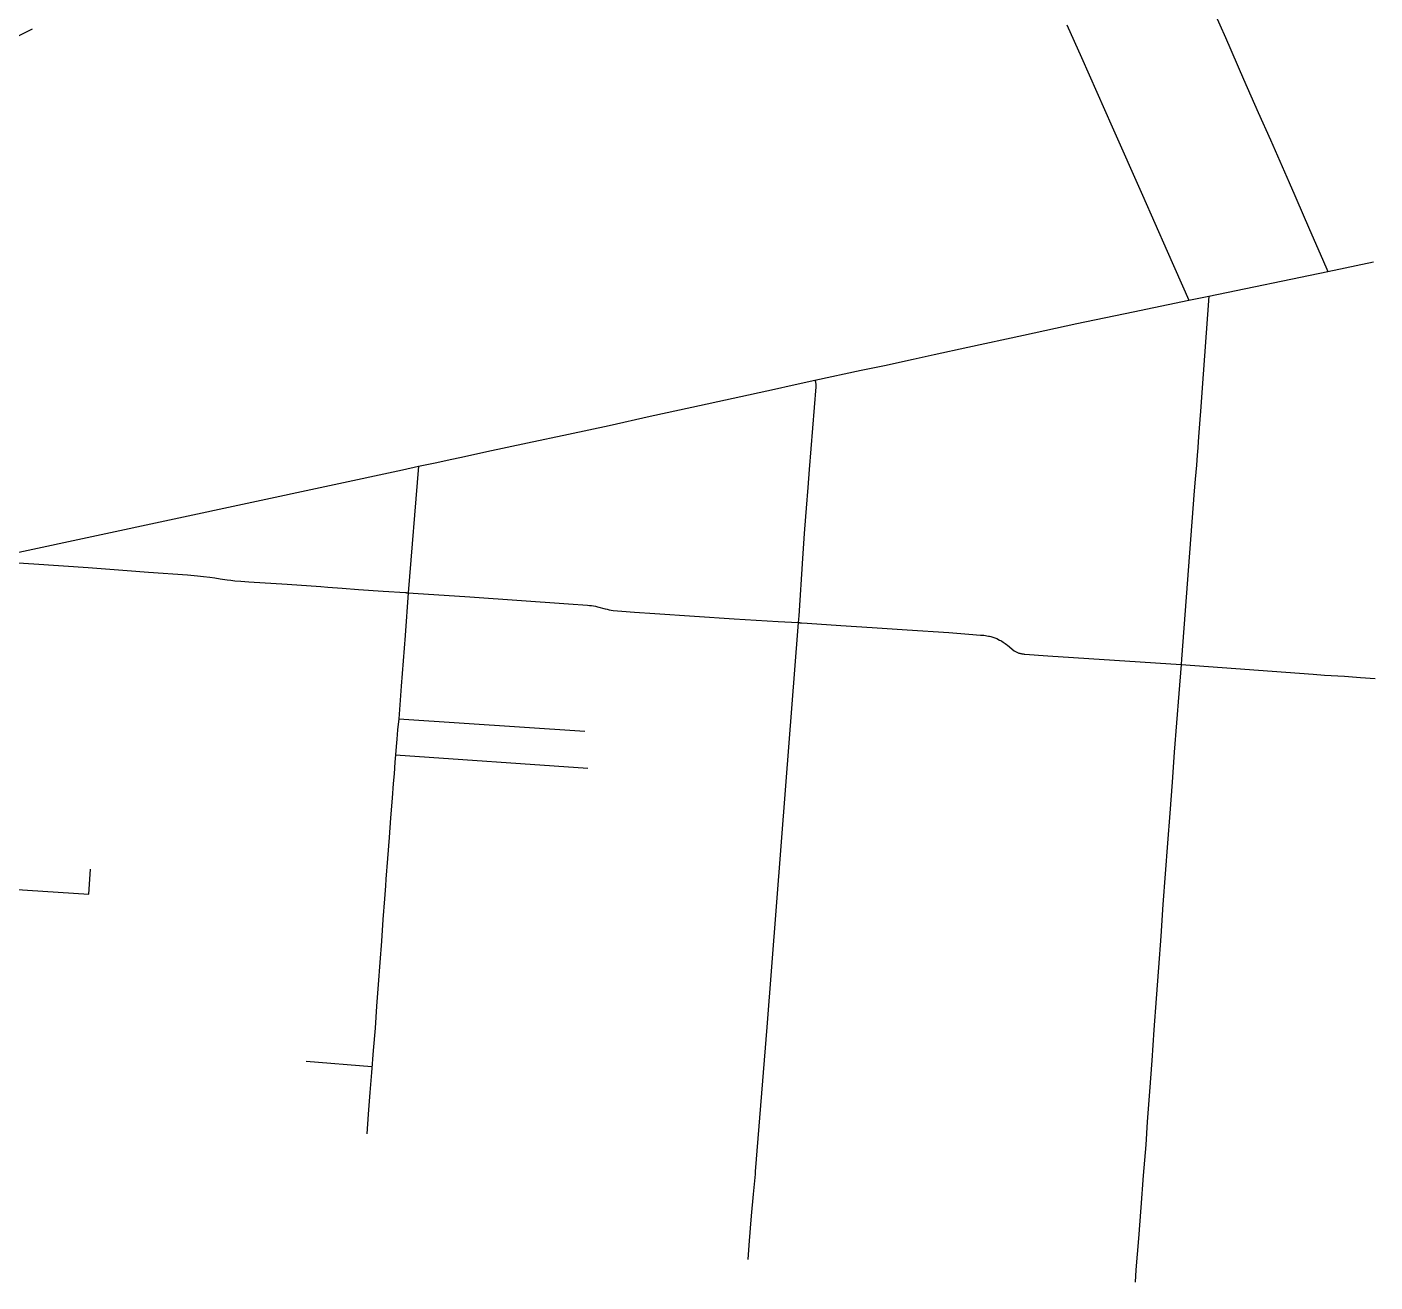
# Model space of a CAD drawing. Header units: inches. Extents: x 326453 to 344102, y 4677180 to 4689621.
# Drawn here: x 338218 to 342926, y 4678444 to 4682829 of the extents above; entities that cross this region are included whole.
import ezdxf

# ---------------------------------------------------------------- set-up
doc = ezdxf.new("R2010")
doc.units = ezdxf.units.IN
doc.header["$MEASUREMENT"] = 0
doc.layers.add('Street_Centreline', color=7, linetype='Continuous')

msp = doc.modelspace()

# ---------------------------------------------------------------- linework, layer by layer
at = {"layer": 'Street_Centreline'}
for p, q in [((338043.9251, 4682726.8731), (338237.903, 4682821.8762)), ((342761.3807, 4681974.7709), (342920.2377, 4682008.2015)), ((342345.9288, 4681888.5866), (342761.3807, 4681974.7709)), ((342276.2618, 4681874.1344), (342345.9288, 4681888.5866)), ((339586.0163, 4681294.047), (339549.2791, 4680851.5622)), ((339516.4643, 4680412.3203), (340166.6535, 4680368.54)), ((339505.2607, 4680286.4224), (340176.8076, 4680238.9579)), ((339193.223, 4679215.681), (339423.2422, 4679197.0204))]:
    msp.add_line(p, q, dxfattribs=at)
for points in [[(342260.2842, 4683121.4779), (342287.8379, 4683058.851), (342344.3435, 4682926.507), (342403.4598, 4682791.549), (342467.2664, 4682646.1731), (342518.5091, 4682530.0677), (342560.6345, 4682434.2785), (342625.9894, 4682284.9755), (342645.8427, 4682240.5875), (342678.7922, 4682164.2184), (342705.51, 4682102.9412), (342743.1267, 4682017.2987), (342761.3807, 4681974.7709)], [(341849.2564, 4682835.9123), (341900.8083, 4682722.4767), (342008.0834, 4682479.7981), (342114.5048, 4682240.9499), (342200.481, 4682045.1119), (342276.2618, 4681874.1344)], [(342345.9288, 4681888.5866), (342320.7621, 4681551.5587), (342317.1723, 4681501.209), (342312.7381, 4681441.898), (342310.62, 4681411.9267), (342308.0857, 4681380.4739), (342306.708, 4681359.0562), (342305.0163, 4681333.2803), (342302.3702, 4681298.5023), (342298.0351, 4681249.4672), (342294.759, 4681207.9066), (342249.9076, 4680619.8026), (342248.5299, 4680601.218)], [(340970.31, 4681594.6205), (341131.8784, 4681629.7528), (341212.5482, 4681646.6075), (341312.9897, 4681668.3144), (341386.0239, 4681684.1581), (341504.2339, 4681709.8117), (341698.6899, 4681751.8007), (341885.238, 4681792.3242), (342081.9167, 4681834.0951), (342276.2618, 4681874.1344)], [(339586.0163, 4681294.047), (339649.859, 4681307.3631), (339686.0413, 4681315.2351), (339746.3899, 4681327.899), (339823.7923, 4681345.1732), (339966.8186, 4681375.9198), (340109.8468, 4681406.8512), (340251.7687, 4681437.0447), (340394.6133, 4681468.6997), (340540.5858, 4681500.5513), (340685.0852, 4681532.5791), (340829.2175, 4681563.8756), (340890.6192, 4681577.3357), (340970.31, 4681594.6205)], [(340970.31, 4681594.6205), (340971.2015, 4681591.279), (340971.6263, 4681589.8012), (340972.0035, 4681588.3105), (340972.3327, 4681586.8084), (340972.6135, 4681585.2966), (340972.8457, 4681583.7765), (340973.029, 4681582.2498), (340973.1632, 4681580.718), (340973.2482, 4681579.1827), (340973.2839, 4681577.6454), (340973.2703, 4681576.1078), (340973.2073, 4681574.5714), (340973.0121, 4681571.1505), (340950.2062, 4681283.4013), (340945.4142, 4681219.684), (340939.5816, 4681148.2622), (340936.9672, 4681118.7899), (340932.8894, 4681059.1187), (340926.7835, 4680971.9143), (340913.4249, 4680771.4373), (340912.0387, 4680748.1013)], [(338189.3778, 4680993.8833), (339530.0112, 4681282.0855), (339586.0163, 4681294.047)], [(338187.4468, 4680957.0196), (338242.0466, 4680953.8456), (338432.3595, 4680940.0192), (338567.7719, 4680930.0605), (338643.2779, 4680924.5131), (338779.4946, 4680914.5289), (338813.8611, 4680911.4299), (338835.1787, 4680909.4476), (338856.4334, 4680906.8778), (338874.5238, 4680903.9449), (338892.5307, 4680900.5364), (338916.922, 4680897.0873), (338930.6779, 4680895.798), (338944.4048, 4680894.2293), (338964.6936, 4680892.4997), (338992.7429, 4680890.8383), (339126.8798, 4680881.6915), (339244.2528, 4680873.7838), (339268.6964, 4680871.484), (339318.7695, 4680867.7459), (339376.5301, 4680863.5924), (339461.7313, 4680858.2038), (339540.3757, 4680852.8738), (339540.9977, 4680852.822), (339541.6179, 4680852.7513), (339542.2356, 4680852.6616), (339542.8503, 4680852.5531), (339543.4614, 4680852.4258), (339544.0683, 4680852.2799), (339544.8006, 4680852.1047), (339545.5383, 4680851.9534), (339546.2805, 4680851.8264), (339547.0265, 4680851.7236), (339547.7755, 4680851.6453), (339548.5266, 4680851.5914), (339549.2791, 4680851.5622)], [(339549.2791, 4680851.5622), (339538.9403, 4680702.4572), (339525.1045, 4680525.7279), (339516.4643, 4680412.3203)], [(339549.2791, 4680851.5622), (339566.5619, 4680850.3431), (339764.9517, 4680837.7781), (340109.7173, 4680813.9608), (340175.584, 4680808.8714), (340182.7084, 4680808.2136), (340189.8099, 4680807.343), (340196.8822, 4680806.2603), (340203.919, 4680804.9666), (340210.9139, 4680803.463), (340237.8237, 4680796.2066), (340244.6953, 4680794.3913), (340251.6199, 4680792.7903), (340258.5909, 4680791.4052), (340265.6015, 4680790.2371), (340280.9292, 4680788.6905), (340296.296, 4680787.5995), (340339.6614, 4680784.8366), (340411.387, 4680780.0311), (340687.5255, 4680761.3132), (340841.4179, 4680751.3962), (340912.0387, 4680748.1013)], [(340912.0387, 4680748.1013), (340910.7328, 4680732.6149), (340867.2826, 4680177.1473), (340801.5353, 4679334.8315), (340761.8373, 4678829.8031), (340761.188, 4678821.6198), (340754.7425, 4678751.1347), (340747.5091, 4678675.2596), (340744.1609, 4678632.5969), (340739.3362, 4678572.5755), (340735.8458, 4678523.1505)], [(340912.0387, 4680748.1013), (340913.3966, 4680748.037), (340914.7516, 4680747.9283), (340916.1023, 4680747.7754), (340917.4473, 4680747.5785), (340918.7851, 4680747.3377), (340919.7641, 4680747.1623), (340920.7486, 4680747.0205), (340921.7373, 4680746.9126), (340922.7291, 4680746.8387), (340943.0879, 4680745.6715), (341060.1625, 4680738.0288), (341169.4129, 4680730.9887), (341292.5479, 4680722.35), (341438.1404, 4680712.9024), (341507.0541, 4680708.0827), (341548.5738, 4680704.4518), (341554.1634, 4680704.0728), (341559.7378, 4680703.5125), (341565.2911, 4680702.7714), (341570.8173, 4680701.8503), (341576.3107, 4680700.7502), (341580.0982, 4680700.0611), (341583.8617, 4680699.2513), (341587.5974, 4680698.3215), (341591.3015, 4680697.2727), (341594.9701, 4680696.1059), (341598.5995, 4680694.8224), (341602.186, 4680693.4235), (341605.7259, 4680691.9105), (341614.8504, 4680687.1794), (341619.0214, 4680684.9459), (341623.1118, 4680682.5682), (341627.1167, 4680680.049), (341631.0312, 4680677.3915), (341634.8505, 4680674.599), (341638.5699, 4680671.6747), (341642.1849, 4680668.6222), (341666.4091, 4680649.5978), (341668.608, 4680648.2351), (341670.8531, 4680646.9501), (341673.1416, 4680645.7441), (341675.4708, 4680644.6187), (341677.8379, 4680643.5752), (341680.2399, 4680642.6149), (341682.674, 4680641.7391), (341685.1371, 4680640.9486), (341687.6263, 4680640.2446), (341690.1386, 4680639.6279), (341692.6708, 4680639.0991), (341695.22, 4680638.6591), (341697.7829, 4680638.3082), (341700.3566, 4680638.0469), (341702.9377, 4680637.8756), (341783.6691, 4680631.7589), (342248.5299, 4680601.218)], [(342248.5299, 4680601.218), (342240.712, 4680500.5487), (342233.0195, 4680398.2402), (342225.1236, 4680295.3624), (342217.4252, 4680190.7575), (342208.9539, 4680082.0997), (342201.2452, 4679977.4887), (342193.3373, 4679869.9852), (342185.2446, 4679763.0613), (342178.1148, 4679652.8619), (342170.2168, 4679543.0469), (342162.1241, 4679434.1961), (342154.0341, 4679325.3437), (342146.1279, 4679218.4195), (342138.0318, 4679110.3386), (342130.5238, 4679003.4124), (342125.7069, 4678923.984), (342116.8337, 4678816.5354), (342108.3572, 4678704.7947), (342099.8768, 4678596.1331), (342091.0103, 4678486.7059), (342088.0806, 4678444.162)], [(342248.5299, 4680601.218), (342709.9252, 4680567.3015), (342749.5073, 4680564.7191), (342819.5775, 4680560.2967), (342875.1574, 4680555.8818), (342926.0853, 4680552.1651)], [(339516.4643, 4680412.3203), (339512.405, 4680372.7832), (339509.9394, 4680341.166), (339507.7462, 4680314.7233), (339505.2607, 4680286.4224)], [(339505.2607, 4680286.4224), (339503.0787, 4680260.4762), (339500.47, 4680219.9933), (339497.4395, 4680185.6799), (339493.7413, 4680134.6456), (339488.1188, 4680065.6524), (339483.1752, 4679997.5886), (339477.1325, 4679923.3419), (339472.0548, 4679851.7059), (339470.2648, 4679828.6928), (339466.8381, 4679782.6579), (339461.6268, 4679710.3493), (339456.2796, 4679634.5916), (339450.6522, 4679560.8959), (339444.8853, 4679483.4938), (339439.5346, 4679408.4165), (339433.9128, 4679331.4324), (339427.7297, 4679253.3434), (339421.5518, 4679175.8041), (339415.9265, 4679106.3501), (339410.0287, 4679030.8791), (339404.8771, 4678962.1275)], [(338097.3744, 4679825.352), (338112.3927, 4679820.1008), (338433.8192, 4679799.7649), (338440.2428, 4679886.8448)]]:
    msp.add_lwpolyline(points, dxfattribs=at)

doc.saveas('drawing.dxf')
